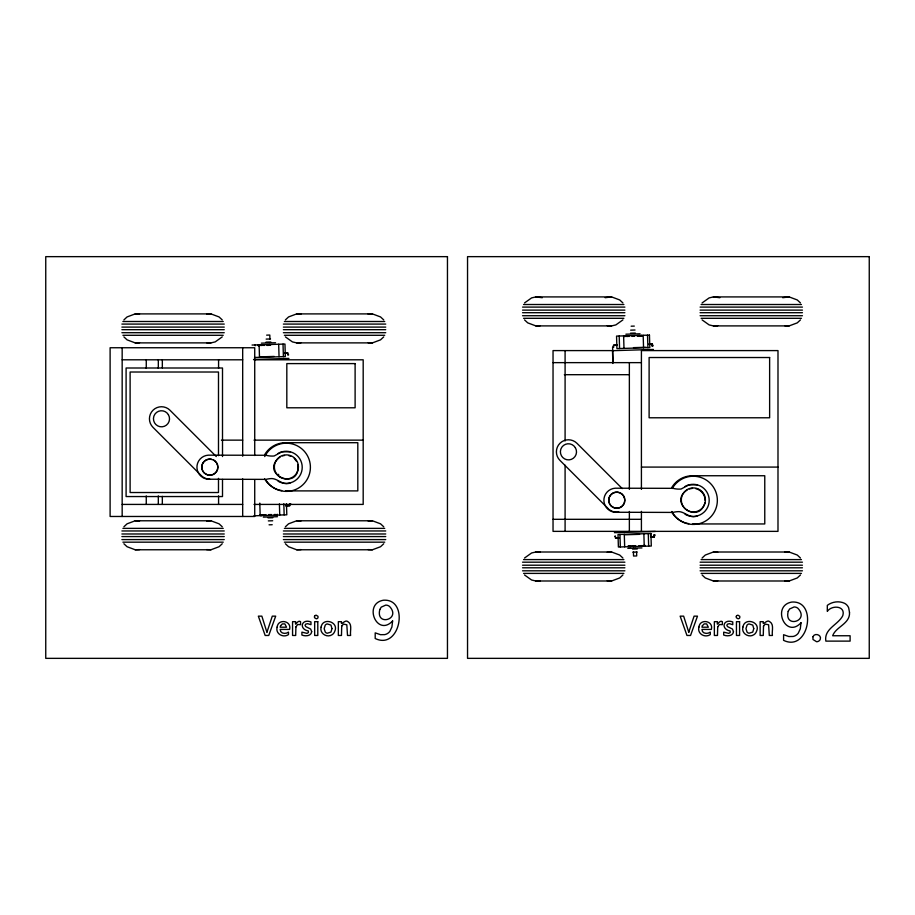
<?xml version="1.0" encoding="UTF-8"?>
<svg xmlns="http://www.w3.org/2000/svg" width="915" height="915" viewBox="0 0 915 915"><rect width="100%" height="100%" fill="white"/><g stroke="black" fill="none" stroke-linecap="round" stroke-linejoin="round"><path stroke-width="1.37" d="M705.11 500.368C705.248 494.832 701.016 489.765 695.64 488.587M704.905 502.895C698.568 525.256 667.756 502.77 687.131 489.994M123.902 319.907L127.082 316.933L135.191 313.902L210.953 313.902L219.051 316.933L222.242 319.907M222.242 336.88L215.197 341.901L210.953 342.885L135.191 342.885L127.082 339.854L123.902 336.88M285.389 319.907L288.568 316.933L296.677 313.902L372.439 313.902L380.537 316.933L383.728 319.907M123.902 526.788L127.082 523.815L135.191 520.784L210.953 520.784L219.051 523.815L222.242 526.788M383.728 336.88L380.537 339.854L372.439 342.885L296.677 342.885L292.423 341.901L285.389 336.88M222.242 543.762L219.051 546.735L210.953 549.766L135.191 549.766L127.082 546.735L123.902 543.762M524.547 302.922L531.592 297.901L535.835 296.918L611.609 296.918L619.707 299.948L622.898 302.922M285.389 526.788L288.568 523.815L296.677 520.784L372.439 520.784L380.537 523.815L383.728 526.788M622.898 319.895L615.852 324.916L611.609 325.9L535.835 325.9L527.738 322.869L524.547 319.895M383.728 543.762L380.537 546.735L372.439 549.766L296.677 549.766L288.568 546.735L285.389 543.762M702.102 302.922L709.148 297.901L713.391 296.918L789.153 296.918L797.262 299.948L800.453 302.922M524.547 558.013L531.592 552.98L535.835 552.008L611.609 552.008L619.707 555.039L622.898 558.013M800.453 319.895L797.262 322.869L789.153 325.9L713.391 325.9L709.148 324.916L702.102 319.895M622.898 574.986L619.707 577.96L611.609 580.991L535.835 580.991L531.592 580.007L524.547 574.986M702.102 558.013L705.293 555.039L713.391 552.008L789.153 552.008L797.262 555.039L800.453 558.013M800.453 574.986L797.262 577.96L789.153 580.991L713.391 580.991L705.293 577.96L702.102 574.986M290.318 451.804L282.003 451.804L274.134 455.99A23.001 23.001 0 0 1 266.071 455.27L208.265 455.167A12.055 12.055 0 0 0 196.954 467.908A12.055 12.055 0 0 0 209.695 479.22L266.071 479.38A23.001 23.001 0 0 1 272.098 478.568C278.252 478.9 283.215 486.071 290.318 482.846M697.276 484.847L688.961 484.847L681.092 489.033A23.001 23.001 0 0 1 673.04 488.324L615.223 488.21A12.055 12.055 0 0 0 603.911 500.951A12.055 12.055 0 0 0 616.653 512.263L673.04 512.423A23.001 23.001 0 0 1 679.056 511.622C685.209 511.943 690.185 519.114 697.276 515.888M280.162 456.94C257.79 473.913 300.68 492.567 297.821 464.648M605.158 297.707L611.609 296.918M782.714 297.707L789.153 296.918M282.449 455.853L284.519 455.476M689.418 488.907L692.506 488.335M206.596 314.051L210.953 313.902M368.082 314.051L372.439 313.902M535.835 325.9L540.205 325.751M135.191 342.885L139.549 342.736M713.391 325.9L717.749 325.751M296.677 342.885L301.035 342.736M206.596 520.932L210.953 520.784M368.082 520.932L372.439 520.784M135.191 549.766L139.549 549.618M296.677 549.766L301.035 549.618M607.24 552.157L611.609 552.008M784.795 552.157L789.153 552.008M535.835 580.991L540.205 580.831M713.391 580.991L717.749 580.831M266.642 335.142L269.799 335.05L269.914 338.985M631.144 326.197L634.301 326.095M266.151 339.099L270.531 338.962M630.652 330.155L635.021 330.018M266.036 342.13L270.829 341.993M261.37 343.159L275.541 342.736M630.538 333.186L635.319 333.049M252.048 345.047L284.965 344.051L285.331 356.575L254.507 357.49M625.871 334.204L640.043 333.781M266.906 345.401L268.93 345.344L268.907 344.532M270.565 345.287L269.742 345.321L269.719 344.509M642.261 336.125L637.446 336.274L637.423 335.473M284.874 352.904L287.699 352.813M284.668 353.304L288.042 353.201L288.099 354.814M287.687 354.826L288.625 354.803M613.668 345.024L617.202 344.921M648.952 343.96L652.201 343.868M617.225 345.321L613.393 345.435L613.439 347.037M649.17 344.36L652.544 344.257L652.589 345.87M260.02 356.861L274.226 356.438M613.839 347.025L612.593 347.06L613.05 362.203M651.823 345.893L653.127 345.847M633.5 347.643L646.287 347.265M253.524 359.469L288.934 358.417M653.436 349.461L612.501 350.697L612.878 363.472M289.506 503.891L290.753 503.845M286.086 505.595L289.964 505.48L289.906 503.879M285.743 506.006L289.678 505.892M259.94 514.813L264.755 514.676M253.89 515.808L286.807 514.813L286.464 503.696M263.314 517.124L277.474 516.701M268.026 517.867L272.819 517.73M268.324 520.898L272.704 520.761M269.056 524.81L272.213 524.718M614.411 532.667L655.346 531.443M624.293 534.795L639.608 534.337M614.72 536.282L615.566 536.259M653.676 535.115L655.254 535.069M619.158 537.757L615.303 537.871L615.257 536.27M615.646 538.272L619.055 538.169M650.782 537.219L654.179 537.116M628.102 545.935L632.78 545.798M627.804 548.348L641.975 547.925M632.528 549.091L637.309 548.943M632.825 552.122L637.195 551.985M523.563 304.512L623.881 304.512M701.107 304.512L801.437 304.512M522.545 307.097L624.899 307.097M700.089 307.097L802.455 307.097M522.545 310.116L624.899 310.116M700.089 310.116L802.455 310.116M522.545 312.701L624.899 312.701M700.089 312.701L802.455 312.701M522.545 315.721L624.899 315.721M700.089 315.721L802.455 315.721M523.563 318.306L623.881 318.306M701.107 318.306L801.437 318.306M122.907 321.497L223.237 321.497M284.393 321.497L384.723 321.497M121.889 324.082L224.255 324.082M283.375 324.082L385.741 324.082M121.889 327.101L224.255 327.101M283.375 327.101L385.741 327.101M121.889 329.686L224.255 329.686M283.375 329.686L385.741 329.686M121.889 332.705L224.255 332.705M283.375 332.705L385.741 332.705M122.907 335.29L223.237 335.29M284.393 335.29L384.723 335.29M613.519 350.594L553.037 350.594L553.037 531.363L777.99 531.363L777.99 350.594L641.415 350.594L641.415 489.399M122.164 359.801L242.681 359.801M254.015 359.801L363.186 359.801L363.186 504.417L254.015 504.417M553.037 362.637L641.415 362.637M564.349 374.693L629.36 374.693M221.407 440.138L242.681 440.138M254.015 440.138L363.186 440.138M641.415 467.085L777.99 467.085M285.503 490.897L357.811 490.897L357.811 442.7L285.503 442.7A24.099 24.099 0 0 0 264.629 454.744M122.164 504.417L242.681 504.417M553.037 519.308L641.415 519.308M692.472 523.952L764.768 523.952L764.768 475.743L692.472 475.743A24.099 24.099 0 0 0 671.599 487.798M122.907 528.367L223.237 528.367M284.393 528.367L384.723 528.367M121.889 530.963L224.255 530.963M283.375 530.963L385.741 530.963M121.889 533.983L224.255 533.983M283.375 533.983L385.741 533.983M121.889 536.567L224.255 536.567M283.375 536.567L385.741 536.567M121.889 539.587L224.255 539.587M283.375 539.587L385.741 539.587M122.907 542.172L223.237 542.172M284.393 542.172L384.723 542.172M523.563 559.591L623.881 559.591M701.107 559.591L801.437 559.591M522.545 562.187L624.899 562.187M700.089 562.187L802.455 562.187M522.545 565.207L624.899 565.207M700.089 565.207L802.455 565.207M522.545 567.792L624.899 567.792M700.089 567.792L802.455 567.792M522.545 570.811L624.899 570.811M700.089 570.811L802.455 570.811M523.563 573.396L623.881 573.396M701.107 573.396L801.437 573.396M713.391 296.918L719.842 297.707M535.835 296.918L542.286 297.707M784.795 325.751L789.153 325.9M296.677 313.902L301.035 314.051M607.24 325.751L611.609 325.9M135.191 313.902L139.549 314.051M368.082 342.736L372.439 342.885M206.596 342.736L210.953 342.885M296.677 520.784L301.035 520.932M135.191 520.784L139.549 520.932M713.391 552.008L717.749 552.157M535.835 552.008L540.205 552.157M368.082 549.618L372.439 549.766M206.596 549.618L210.953 549.766M784.795 580.831L789.153 580.991M607.24 580.831L611.609 580.991M288.683 455.544L290.661 456.242M622.234 488.576L576.965 443.306A12.055 12.055 0 0 0 559.923 443.306A12.055 12.055 0 0 0 559.923 460.348L608.212 508.637M216.283 456.539L170.007 410.263A12.055 12.055 0 0 0 152.965 410.263A12.055 12.055 0 0 0 152.965 427.305L201.254 475.594A12.055 12.055 0 0 0 209.775 479.128M294.241 458.381L296.54 461.332M652.132 344.269L652.178 345.881M654.408 535.103L654.454 536.705L650.588 536.819L650.565 533.537M654.008 535.115L654.053 536.716M647.523 335.165L647.9 347.677M643.176 335.302L643.554 347.814M648.277 533.605L648.655 546.118M641.404 335.348L641.426 336.148M640.043 335.393L640.065 336.194M638.796 335.428L638.819 336.228M645.201 545.42L645.224 546.221M644.709 545.432L644.72 546.244M644.526 545.443L644.549 546.244M643.863 533.742L644.24 546.255M643.966 545.454L643.988 546.255L643.84 545.466M643.222 545.477L643.245 546.278M641.884 546.324L641.861 545.523L641.827 546.324M634.404 335.565L634.427 336.365M634.221 335.565L634.244 336.365M640.363 545.569L640.386 546.369M633.397 335.588L633.432 336.388M638.899 545.615L638.922 546.415M632.402 335.622L632.425 336.423M632.208 335.622L632.231 336.423M636.588 552.008L636.703 555.943L633.546 556.034L633.432 552.1M635.616 545.706L635.639 546.507M635.422 545.717L635.445 546.518M628.925 335.725L628.948 336.526M634.427 545.74L634.45 546.541M627.461 335.771L627.496 336.571M633.603 545.763L633.626 546.575M633.42 545.775L633.443 546.575M626.032 335.805L626.054 336.617L625.963 335.816M624.602 335.851L624.625 336.651M630.401 545.866L630.435 546.667M623.618 335.885L623.984 348.398M629.028 545.9L629.051 546.712M619.203 336.011L619.569 348.535M624.293 534.326L624.67 546.838M619.958 534.452L620.324 546.964M283.021 344.109L283.398 356.633M283.822 503.776L284.153 514.893M278.675 344.246L279.052 356.759M279.407 503.902L279.738 515.031M277.359 514.299L277.325 515.099M275.861 514.344L275.884 515.145M269.902 344.509L269.936 345.31M274.397 514.39L274.42 515.191M267.901 344.566L267.923 345.367M267.706 344.578L267.74 345.378M271.115 514.482L271.137 515.282M270.92 514.493L270.954 515.294M269.925 514.516L269.948 515.328M264.424 344.669L264.458 345.47M269.113 514.539L269.136 515.351M268.918 514.55L268.941 515.351M262.971 344.715L262.994 345.515M261.473 344.761L261.553 345.561M265.91 514.642L265.933 515.442M260.1 344.795L260.123 345.607M259.483 344.818L259.494 345.618M264.526 514.676L264.549 515.488M259.117 344.829L259.494 357.342M258.796 344.841L258.819 345.641M258.625 344.841L258.636 345.653M263.28 514.722L263.371 515.522M258.122 344.863L258.144 345.664M261.919 514.756L261.942 515.557M261.301 514.779L261.313 515.58M261.175 514.779L261.198 515.58M260.443 514.802L260.638 515.603M255.228 344.944L255.194 345.756L255.125 344.944M259.803 503.101L260.169 515.614M641.415 511.359L641.415 531.363M629.36 362.637L629.36 489.399M629.36 511.451L629.36 531.363M565.093 350.594L565.093 440.973M565.093 465.186L565.093 531.363M254.725 455.498L254.725 347.746L110.109 347.746L110.109 516.472L254.725 516.472L254.725 479.609M242.681 347.746L242.681 456.208M242.681 478.9L242.681 516.472M222.505 456.551L222.505 368.002L126.098 368.002L126.098 496.548L222.505 496.548L222.505 479.403M218.571 359.801L218.571 368.31M218.491 455.659L218.491 372.016L130.113 372.016L130.113 492.522L218.491 492.522L218.491 478.351M218.571 495.85L218.571 504.417M162.332 359.801L162.332 367.83M162.332 496.376L162.332 504.417M158.318 359.801L158.318 368.31M158.318 495.907L158.318 504.417M146.263 359.801L146.263 368.31M146.263 495.907L146.263 504.417M122.164 347.746L122.164 516.472M211.457 459.216A8.029 8.029 0 0 0 203.027 471.431L204.388 473.032A8.029 8.029 0 0 0 216.523 462.716L215.162 461.114A8.029 8.029 0 0 0 213.435 459.925M278.126 453.405A16.07 16.07 0 0 1 302.225 467.325A16.07 16.07 0 0 1 278.126 481.244M278.72 474.713A2.013 2.013 0 0 1 278.412 474.302M281.728 490.6A24.099 24.099 0 0 1 264.629 478.854M264.709 456.574A24.099 24.099 0 0 1 300.6 447.881A24.099 24.099 0 0 1 302.922 484.744A24.099 24.099 0 0 1 266.219 480.627M618.826 511.988A12.055 12.055 0 0 1 614.64 511.988M613.61 511.76A12.055 12.055 0 0 1 611.643 511.039M610.705 510.559A12.055 12.055 0 0 1 608.99 509.346M685.083 486.46A16.07 16.07 0 0 1 709.194 500.368A16.07 16.07 0 0 1 685.083 514.287M688.698 523.654A24.099 24.099 0 0 1 671.599 511.897M672.25 488.507A24.099 24.099 0 0 1 708.873 481.976A24.099 24.099 0 0 1 708.302 519.16A24.099 24.099 0 0 1 671.896 511.508M392.626 620.953L391.917 626.969L389.882 631.327A8.578 8.578 0 0 1 384.712 634.633L380.468 634.678L375.196 632.86L375.196 638.498C400.438 650.817 409.771 598.227 383.385 600.229C362.832 603.786 377.083 637.492 392.626 620.953M801.014 622.795L800.293 628.822L798.269 633.169A8.578 8.578 0 0 1 793.099 636.474L788.844 636.531L783.583 634.713L783.583 640.34C808.814 652.658 818.147 600.068 791.761 602.07C771.219 605.639 785.47 639.345 801.014 622.795M849.509 612.455C850.218 623.824 835.875 626.661 832.673 635.753L850.104 635.753L850.104 641.118L825.856 641.118C823.797 628.731 838.14 624.865 842.772 615.704C845.918 605.627 831.712 604.838 827.309 611.38L827.309 605.364C832.158 601.658 839.158 600.663 844.694 603.374A8.876 8.876 0 0 1 848.685 607.869L849.509 612.455M321.108 627.095C319.324 633.397 326.975 638.224 332.156 634.678A6.451 6.451 0 0 0 334.673 631.487C339.362 621.834 322.663 616.927 321.108 627.095M742.9 627.095C741.116 633.397 748.767 638.224 753.949 634.678A6.451 6.451 0 0 0 756.465 631.487C761.154 621.834 744.455 616.927 742.9 627.095M277.131 627.095C275.209 633.809 283.17 638.224 288.5 634.61L288.5 632.093C285.812 634.381 280.024 633.752 280.173 629.417L289.575 629.417C291.942 620.644 278.046 618.323 277.131 627.095M698.923 627.095C697.001 633.809 704.962 638.224 710.292 634.61L710.292 632.093C707.604 634.381 701.816 633.752 701.965 629.417L711.367 629.417C713.746 620.644 699.838 618.323 698.923 627.095M295.911 626.935L295.682 635.468L292.56 635.468L292.56 621.674L295.682 621.674C294.733 628.376 297.306 619.203 300.555 621.685L300.555 624.659L297.65 624.522L295.911 626.935M717.703 626.935L717.474 635.468L714.352 635.468L714.352 621.674L717.474 621.674C716.525 628.376 719.099 619.203 722.347 621.685L722.347 624.659L719.442 624.522L717.703 626.935M311.695 631.659C311.34 636.222 305.153 636.44 301.904 635.044L301.904 632.139L307.005 633.374L308.424 632.539L308.355 631.007C298.553 629.028 301.47 618.368 310.974 621.937L310.974 624.67L307.623 623.675L305.747 624.133L305.027 625.311L305.782 626.615L310.654 629.062L311.695 631.659M331.962 628.605L330.967 632.093L327.273 633.237A3.477 3.477 0 0 1 325.248 632.071L324.173 628.651L325.237 625.128A3.42 3.42 0 0 1 327.261 623.927L330.967 625.082L331.962 628.605M733.487 631.659C733.132 636.222 726.945 636.44 723.696 635.044L723.696 632.139L728.798 633.374L730.216 632.539L730.147 631.007C720.345 629.028 723.262 618.368 732.766 621.937L732.766 624.67L729.427 623.675L727.539 624.133L726.819 625.311L727.574 626.615L732.457 629.062L733.487 631.659M753.754 628.605L752.759 632.093L749.065 633.237A3.477 3.477 0 0 1 747.04 632.071L745.965 628.651L747.029 625.128A3.42 3.42 0 0 1 749.053 623.927L752.759 625.082L753.754 628.605M341.718 626.112L341.478 635.468L338.344 635.468L338.344 621.674L341.478 621.674C340.414 627.004 345.081 618.677 347.986 621.72C352.652 624.465 349.77 631.316 350.628 635.468L347.506 635.468L346.819 624.796L343.468 624.099L341.718 626.112M763.51 626.112L763.27 635.468L760.136 635.468L760.136 621.674L763.27 621.674C762.206 627.004 766.873 618.677 769.789 621.72C774.445 624.465 771.562 631.316 772.42 635.468L769.298 635.468L768.611 624.796L765.26 624.099L763.51 626.112M379.839 609.481C375.402 626.867 401.674 619.386 389.561 606.473A5.867 5.867 0 0 0 385.73 605.112L381.223 607.137L379.839 609.481M788.215 611.323C783.789 628.719 810.061 621.228 797.937 608.326A5.867 5.867 0 0 0 794.117 606.954L789.599 608.978L788.215 611.323M314.508 616.31L314.508 617.717L316.235 618.78A1.899 1.899 0 0 0 317.997 617.694L317.997 616.31L316.235 615.223A1.853 1.853 0 0 0 314.52 616.31M736.312 616.31L736.312 617.717L738.028 618.78A1.899 1.899 0 0 0 739.789 617.694L739.789 616.31L738.028 615.223A1.853 1.853 0 0 0 736.312 616.31M812.966 636.703L812.966 639.482L816.557 641.712A3.946 3.946 0 0 0 820.206 639.482C822.082 635.021 814.727 632.402 812.966 636.703M267.42 630.778L266.974 632.437L261.85 616.15L258.35 616.15L265.167 635.468L268.747 635.468L275.69 616.15L272.293 616.15L267.42 630.778M689.212 630.778L688.823 632.437L683.642 616.15L680.142 616.15L686.959 635.468L690.539 635.468L697.482 616.15L694.085 616.15L689.212 630.778M280.573 625.78L280.173 627.21L286.555 627.21L284.839 623.893L282.369 623.904L280.573 625.78M702.365 625.78L701.965 627.21L708.347 627.21L706.632 623.893L704.161 623.904L702.365 625.78M649.456 335.107L616.55 336.091L616.927 348.615L649.833 347.62L649.456 335.107M650.92 533.525L618.014 534.509L618.391 547.021L651.297 546.038L650.92 533.525M447.458 256.646L45.75 256.646L45.75 658.354L447.458 658.354L447.458 256.646M869.25 256.646L467.542 256.646L467.542 658.354L869.25 658.354L869.25 256.646M769.629 357.525L649.112 357.525L649.112 417.778L769.629 417.778L769.629 357.525M355.112 363.598L286.818 363.598L286.818 407.793L355.112 407.793L355.112 363.598M317.791 621.674L314.657 621.674L314.657 635.468L317.791 635.468L317.791 621.674M739.583 621.674L736.449 621.674L736.449 635.468L739.583 635.468L739.583 621.674M623.481 495.758L622.12 494.157A8.029 8.029 0 0 0 609.985 504.474L611.346 506.075A8.029 8.029 0 0 0 623.481 495.758M575.398 447.79L574.117 446.131A8.029 8.029 0 0 0 561.501 455.864L562.782 457.523A8.029 8.029 0 0 0 575.398 447.79M168.429 414.747L167.148 413.088A8.029 8.029 0 0 0 154.544 422.822L155.825 424.48A8.029 8.029 0 0 0 168.429 414.747M280.367 477.344A12.055 12.055 0 0 0 298.439 466.913A12.055 12.055 0 0 0 280.367 456.471A12.055 12.055 0 0 0 280.367 477.344M205.818 474.187A8.029 8.029 0 0 0 217.873 467.233A8.029 8.029 0 0 0 205.818 460.279A8.029 8.029 0 0 0 205.818 474.187M687.325 510.387A12.055 12.055 0 0 0 705.408 499.956A12.055 12.055 0 0 0 687.325 489.514A12.055 12.055 0 0 0 687.325 510.387M612.775 507.242A8.029 8.029 0 0 0 624.831 500.276A8.029 8.029 0 0 0 612.775 493.322A8.029 8.029 0 0 0 612.775 507.242"/></g></svg>
